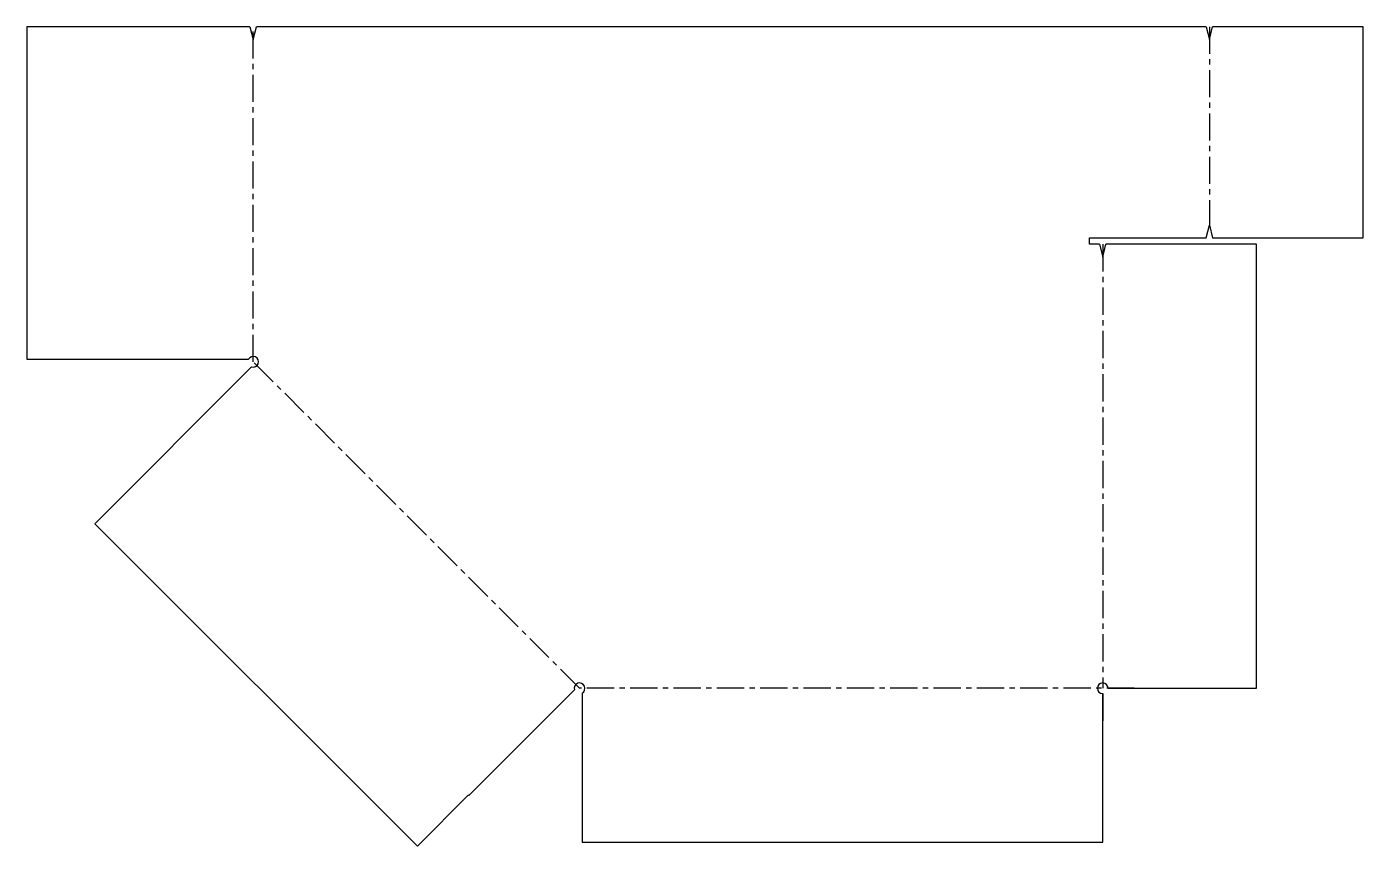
# Model space of a CAD drawing. Extents: x -1024 to -398, y -210 to 174.
import ezdxf

# ---------------------------------------------------------------- set-up
doc = ezdxf.new("R2010")
doc.units = 0
doc.linetypes.add('CENTERX2', pattern=[20.32, 12.7, -2.54, 2.54, -2.54])
doc.layers.get('0').update_dxf_attribs({"linetype": 'CONTINUOUS'})

msp = doc.modelspace()

# ---------------------------------------------------------------- linework, layer by layer
at = {"color": 7, "linetype": 'CONTINUOUS'}
for p, q in [((-1024.38, 174.5), (-1024.38, 18.55)), ((-919.69, 174.5), (-1024.38, 174.5)), ((-471.31, 174.5), (-916.69, 174.5)), ((-397.62, 174.5), (-468.31, 174.5)), ((-397.62, 75.5), (-397.62, 174.5)), ((-526, 75.5), (-471.31, 75.5)), ((-526, 72.5), (-526, 75.5)), ((-468.31, 75.5), (-397.62, 75.5)), ((-521.31, 72.5), (-526, 72.5)), ((-447.62, 72.5), (-518.31, 72.5)), ((-447.62, -135.69), (-447.62, 72.5)), ((-1024.38, 18.55), (-920.4, 18.55)), ((-918.93, 15), (-992.45, -58.52)), ((-992.45, -58.52), (-841.2, -209.77)), ((-816.98, -185.91), (-767.5, -136.43)), ((-517.31, -135.69), (-447.62, -135.69)), ((-763.95, -137.9), (-763.95, -207.88)), ((-519.81, -207.88), (-519.81, -138.19)), ((-841.2, -209.77), (-817.16, -185.73)), ((-817.16, -185.73), (-816.98, -185.91)), ((-763.95, -207.88), (-519.81, -207.88))]:
    msp.add_line(p, q, dxfattribs=at)
for p, q in [((-919.69, 174.5), (-918.19, 168.5)), ((-918.19, 168.5), (-916.69, 174.5)), ((-471.31, 174.5), (-469.81, 168.5)), ((-469.81, 168.5), (-468.31, 174.5)), ((-471.31, 75.5), (-469.81, 81.5)), ((-469.81, 81.5), (-468.31, 75.5)), ((-521.31, 72.5), (-519.81, 66.5)), ((-519.81, 66.5), (-518.31, 72.5))]:
    msp.add_line(p, q)
at = {"color": 7, "linetype": 'CENTERX2'}
for p, q in [((-918.19, 17.39), (-918.19, 174.5)), ((-469.81, 174.5), (-469.81, 81.5)), ((-519.81, 72.5), (-519.81, -135.69)), ((-765.11, -135.69), (-918.19, 17.39)), ((-505.13, -135.69), (-765.11, -135.69)), ((-519.81, -138.19), (-519.81, -153.03))]:
    msp.add_line(p, q, dxfattribs=at)
for centre, start, end in [((-918.19, 17.39), 252.64961, 152.35039), ((-765.11, -135.69), 297.64961, 197.35039), ((-519.81, -135.69), 0, 270)]:
    msp.add_arc(centre, 2.5, start, end)

doc.saveas('drawing.dxf')
